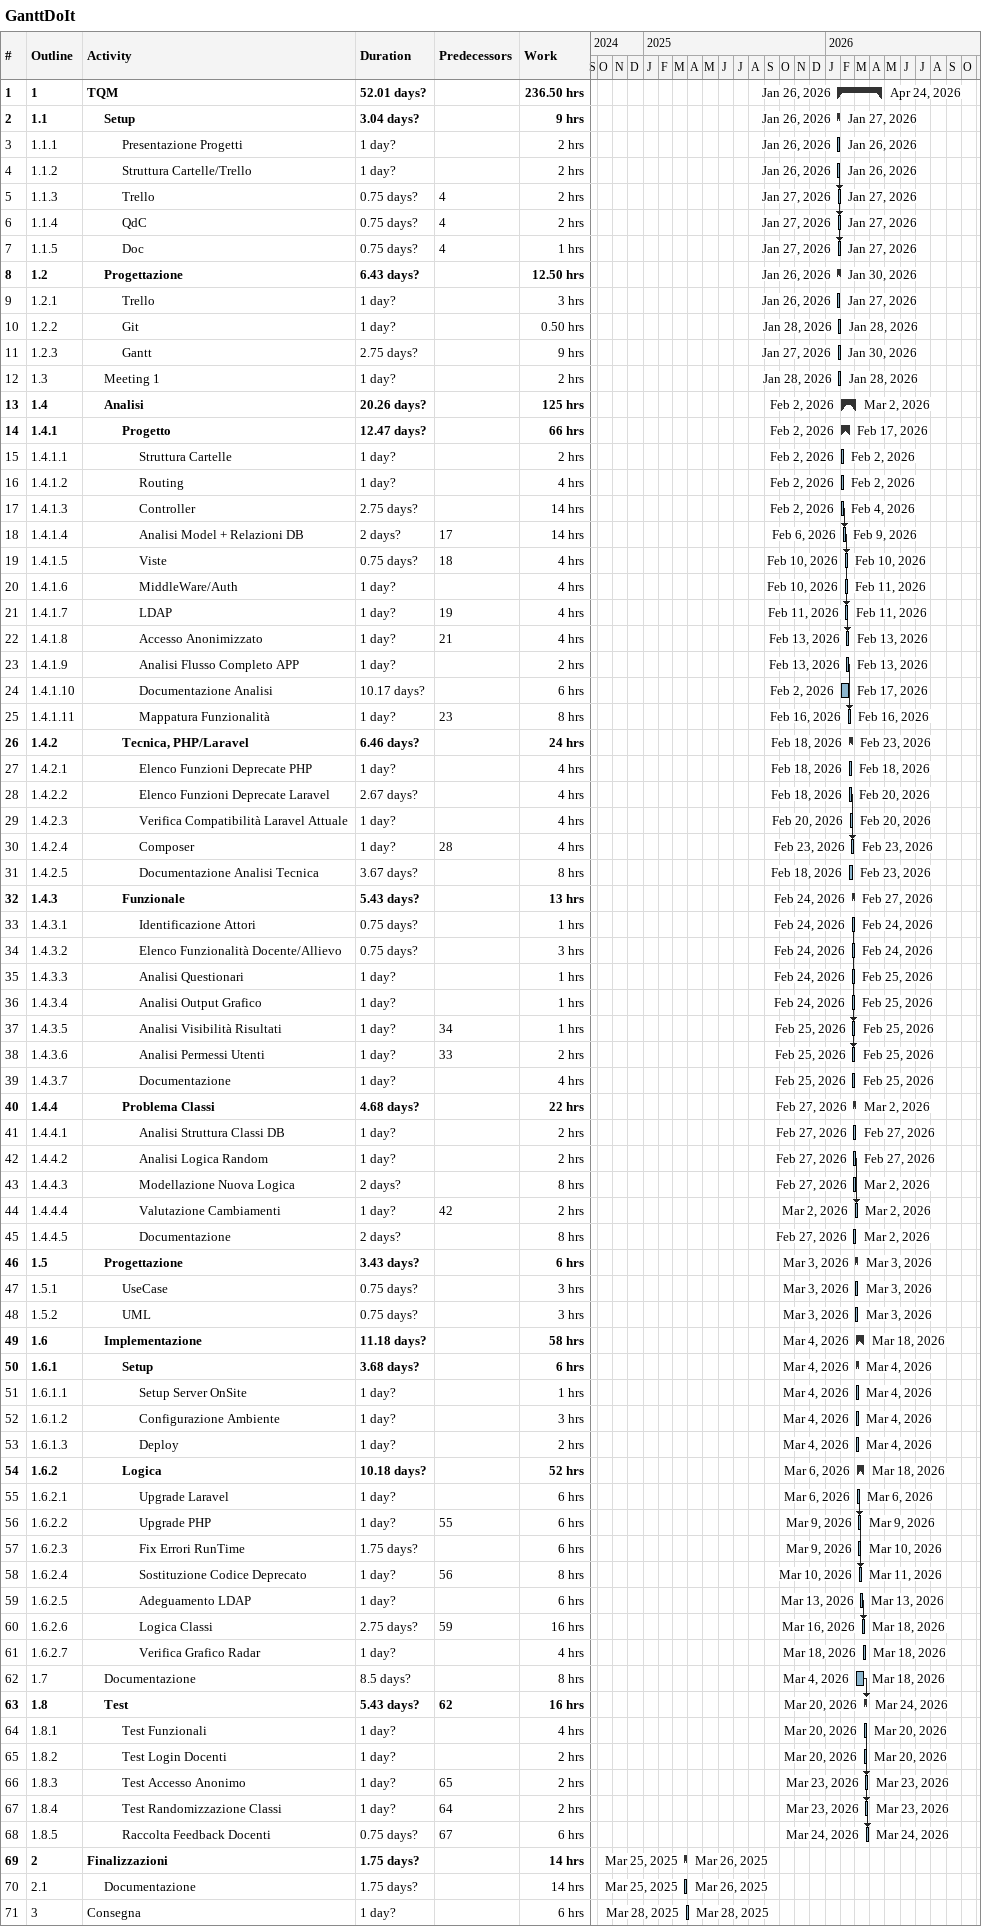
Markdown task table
GanttDoIt

| ID | WBS | Task | Duration | Start | Finish | Predecessors | Work (h) |
|---|---|---|---|---|---|---|---|
| 1 | 1 | **TQM** | 52.01d? | 2026-01-26 | 2026-04-24 |  | 236.50 |
| 2 | 1.1 | **Setup** | 3.04d? | 2026-01-26 | 2026-01-27 |  | 9 |
| 3 | 1.1.1 | Presentazione Progetti | 1d? | 2026-01-26 | 2026-01-26 |  | 2 |
| 4 | 1.1.2 | Struttura Cartelle/Trello | 1d? | 2026-01-26 | 2026-01-26 |  | 2 |
| 5 | 1.1.3 | Trello | 0.75d? | 2026-01-27 | 2026-01-27 | 4 | 2 |
| 6 | 1.1.4 | QdC | 0.75d? | 2026-01-27 | 2026-01-27 | 4 | 2 |
| 7 | 1.1.5 | Doc | 0.75d? | 2026-01-27 | 2026-01-27 | 4 | 1 |
| 8 | 1.2 | **Progettazione** | 6.43d? | 2026-01-26 | 2026-01-30 |  | 12.50 |
| 9 | 1.2.1 | Trello | 1d? | 2026-01-26 | 2026-01-27 |  | 3 |
| 10 | 1.2.2 | Git | 1d? | 2026-01-28 | 2026-01-28 |  | 0.50 |
| 11 | 1.2.3 | Gantt | 2.75d? | 2026-01-27 | 2026-01-30 |  | 9 |
| 12 | 1.3 | Meeting 1 | 1d? | 2026-01-28 | 2026-01-28 |  | 2 |
| 13 | 1.4 | **Analisi** | 20.26d? | 2026-02-02 | 2026-03-02 |  | 125 |
| 14 | 1.4.1 | **Progetto** | 12.47d? | 2026-02-02 | 2026-02-17 |  | 66 |
| 15 | 1.4.1.1 | Struttura Cartelle | 1d? | 2026-02-02 | 2026-02-02 |  | 2 |
| 16 | 1.4.1.2 | Routing | 1d? | 2026-02-02 | 2026-02-02 |  | 4 |
| 17 | 1.4.1.3 | Controller | 2.75d? | 2026-02-02 | 2026-02-04 |  | 14 |
| 18 | 1.4.1.4 | Analisi Model + Relazioni DB | 2d? | 2026-02-06 | 2026-02-09 | 17 | 14 |
| 19 | 1.4.1.5 | Viste | 0.75d? | 2026-02-10 | 2026-02-10 | 18 | 4 |
| 20 | 1.4.1.6 | MiddleWare/Auth | 1d? | 2026-02-10 | 2026-02-11 |  | 4 |
| 21 | 1.4.1.7 | LDAP | 1d? | 2026-02-11 | 2026-02-11 | 19 | 4 |
| 22 | 1.4.1.8 | Accesso Anonimizzato | 1d? | 2026-02-13 | 2026-02-13 | 21 | 4 |
| 23 | 1.4.1.9 | Analisi Flusso Completo APP | 1d? | 2026-02-13 | 2026-02-13 |  | 2 |
| 24 | 1.4.1.10 | Documentazione Analisi | 10.17d? | 2026-02-02 | 2026-02-17 |  | 6 |
| 25 | 1.4.1.11 | Mappatura Funzionalità | 1d? | 2026-02-16 | 2026-02-16 | 23 | 8 |
| 26 | 1.4.2 | **Tecnica, PHP/Laravel** | 6.46d? | 2026-02-18 | 2026-02-23 |  | 24 |
| 27 | 1.4.2.1 | Elenco Funzioni Deprecate PHP | 1d? | 2026-02-18 | 2026-02-18 |  | 4 |
| 28 | 1.4.2.2 | Elenco Funzioni Deprecate Laravel | 2.67d? | 2026-02-18 | 2026-02-20 |  | 4 |
| 29 | 1.4.2.3 | Verifica Compatibilità Laravel Attuale | 1d? | 2026-02-20 | 2026-02-20 |  | 4 |
| 30 | 1.4.2.4 | Composer | 1d? | 2026-02-23 | 2026-02-23 | 28 | 4 |
| 31 | 1.4.2.5 | Documentazione Analisi Tecnica | 3.67d? | 2026-02-18 | 2026-02-23 |  | 8 |
| 32 | 1.4.3 | **Funzionale** | 5.43d? | 2026-02-24 | 2026-02-27 |  | 13 |
| 33 | 1.4.3.1 | Identificazione Attori | 0.75d? | 2026-02-24 | 2026-02-24 |  | 1 |
| 34 | 1.4.3.2 | Elenco Funzionalità Docente/Allievo | 0.75d? | 2026-02-24 | 2026-02-24 |  | 3 |
| 35 | 1.4.3.3 | Analisi Questionari | 1d? | 2026-02-24 | 2026-02-25 |  | 1 |
| 36 | 1.4.3.4 | Analisi Output Grafico | 1d? | 2026-02-24 | 2026-02-25 |  | 1 |
| 37 | 1.4.3.5 | Analisi Visibilità Risultati | 1d? | 2026-02-25 | 2026-02-25 | 34 | 1 |
| 38 | 1.4.3.6 | Analisi Permessi Utenti | 1d? | 2026-02-25 | 2026-02-25 | 33 | 2 |
| 39 | 1.4.3.7 | Documentazione | 1d? | 2026-02-25 | 2026-02-25 |  | 4 |
| 40 | 1.4.4 | **Problema Classi** | 4.68d? | 2026-02-27 | 2026-03-02 |  | 22 |
| 41 | 1.4.4.1 | Analisi Struttura Classi DB | 1d? | 2026-02-27 | 2026-02-27 |  | 2 |
| 42 | 1.4.4.2 | Analisi Logica Random | 1d? | 2026-02-27 | 2026-02-27 |  | 2 |
| 43 | 1.4.4.3 | Modellazione Nuova Logica | 2d? | 2026-02-27 | 2026-03-02 |  | 8 |
| 44 | 1.4.4.4 | Valutazione Cambiamenti | 1d? | 2026-03-02 | 2026-03-02 | 42 | 2 |
| 45 | 1.4.4.5 | Documentazione | 2d? | 2026-02-27 | 2026-03-02 |  | 8 |
| 46 | 1.5 | **Progettazione** | 3.43d? | 2026-03-03 | 2026-03-03 |  | 6 |
| 47 | 1.5.1 | UseCase | 0.75d? | 2026-03-03 | 2026-03-03 |  | 3 |
| 48 | 1.5.2 | UML | 0.75d? | 2026-03-03 | 2026-03-03 |  | 3 |
| 49 | 1.6 | **Implementazione** | 11.18d? | 2026-03-04 | 2026-03-18 |  | 58 |
| 50 | 1.6.1 | **Setup** | 3.68d? | 2026-03-04 | 2026-03-04 |  | 6 |
| 51 | 1.6.1.1 | Setup Server OnSite | 1d? | 2026-03-04 | 2026-03-04 |  | 1 |
| 52 | 1.6.1.2 | Configurazione Ambiente | 1d? | 2026-03-04 | 2026-03-04 |  | 3 |
| 53 | 1.6.1.3 | Deploy | 1d? | 2026-03-04 | 2026-03-04 |  | 2 |
| 54 | 1.6.2 | **Logica** | 10.18d? | 2026-03-06 | 2026-03-18 |  | 52 |
| 55 | 1.6.2.1 | Upgrade Laravel | 1d? | 2026-03-06 | 2026-03-06 |  | 6 |
| 56 | 1.6.2.2 | Upgrade PHP | 1d? | 2026-03-09 | 2026-03-09 | 55 | 6 |
| 57 | 1.6.2.3 | Fix Errori RunTime | 1.75d? | 2026-03-09 | 2026-03-10 |  | 6 |
| 58 | 1.6.2.4 | Sostituzione Codice Deprecato | 1d? | 2026-03-10 | 2026-03-11 | 56 | 8 |
| 59 | 1.6.2.5 | Adeguamento LDAP | 1d? | 2026-03-13 | 2026-03-13 |  | 6 |
| 60 | 1.6.2.6 | Logica Classi | 2.75d? | 2026-03-16 | 2026-03-18 | 59 | 16 |
| 61 | 1.6.2.7 | Verifica Grafico Radar | 1d? | 2026-03-18 | 2026-03-18 |  | 4 |
| 62 | 1.7 | Documentazione | 8.5d? | 2026-03-04 | 2026-03-18 |  | 8 |
| 63 | 1.8 | **Test** | 5.43d? | 2026-03-20 | 2026-03-24 | 62 | 16 |
| 64 | 1.8.1 | Test Funzionali | 1d? | 2026-03-20 | 2026-03-20 |  | 4 |
| 65 | 1.8.2 | Test Login Docenti | 1d? | 2026-03-20 | 2026-03-20 |  | 2 |
| 66 | 1.8.3 | Test Accesso Anonimo | 1d? | 2026-03-23 | 2026-03-23 | 65 | 2 |
| 67 | 1.8.4 | Test Randomizzazione Classi | 1d? | 2026-03-23 | 2026-03-23 | 64 | 2 |
| 68 | 1.8.5 | Raccolta Feedback Docenti | 0.75d? | 2026-03-24 | 2026-03-24 | 67 | 6 |
| 69 | 2 | **Finalizzazioni** | 1.75d? | 2025-03-25 | 2025-03-26 |  | 14 |
| 70 | 2.1 | Documentazione | 1.75d? | 2025-03-25 | 2025-03-26 |  | 14 |
| 71 | 3 | Consegna | 1d? | 2025-03-28 | 2025-03-28 |  | 6 |
